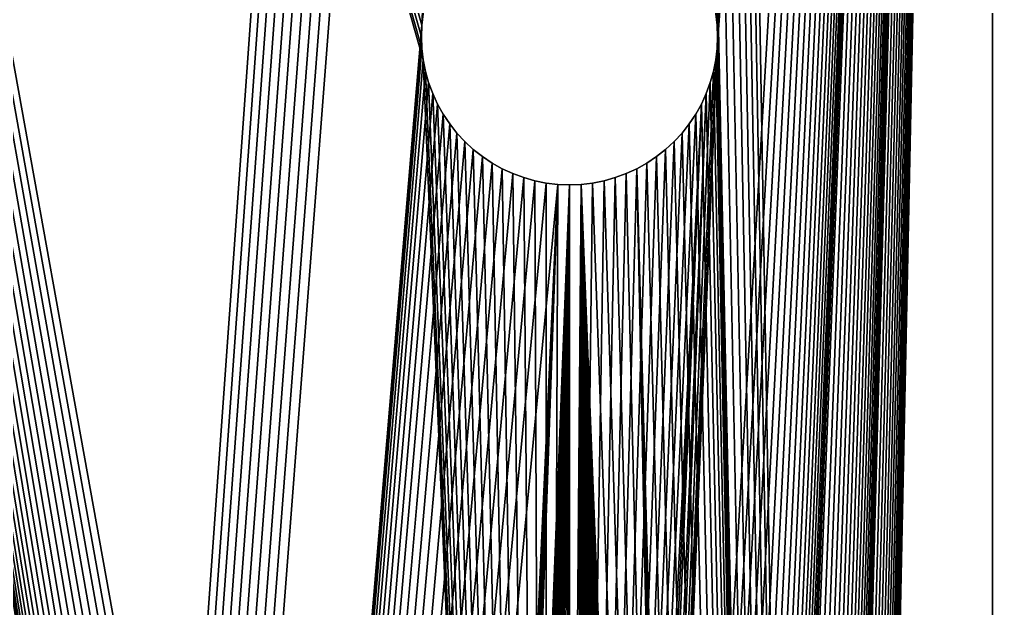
# Model space of a CAD drawing. Extents: x -23465 to -21665, y -4615 to -4167.
# Drawn here: x -23441.95 to -23418.95, y -4293.9 to -4279.97 of the extents above; entities that cross this region are included whole.
import ezdxf

# ---------------------------------------------------------------- set-up
doc = ezdxf.new("R2010")
doc.units = 0
doc.header["$MEASUREMENT"] = 0
doc.layers.get('0').update_dxf_attribs({"linetype": 'CONTINUOUS'})
doc.layers.add('ARCHITEKTURA_OBECN_', color=7, linetype='CONTINUOUS')

# ---------------------------------------------------------------- blocks, each defined once
blk = doc.blocks.new('*X14')
at = {"layer": 'ARCHITEKTURA_OBECN_', "color": 0, "linetype": 'Continuous'}
mesh = blk.add_polyface(dxfattribs=at)
corners = [(-23425.719, -4207.72, -210.484), (-23425.834, -4207.97, -210.484), (-23418.953, -4593.381, -210.484), (-23425.968, -4208.209, -210.484), (-23426.121, -4208.438, -210.484), (-23426.291, -4208.654, -210.484), (-23426.478, -4208.856, -210.484), (-23426.68, -4209.042, -210.484), (-23426.895, -4209.212, -210.484), (-23425.453, -4280.381, -210.484), (-23425.464, -4280.655, -210.484), (-23425.496, -4280.928, -210.484), (-23425.549, -4281.198, -210.484), (-23425.624, -4281.462, -210.484), (-23425.719, -4281.72, -210.484), (-23425.464, -4354.106, -210.484), (-23425.453, -4354.381, -210.484), (-23427.364, -4283.499, -210.484), (-23425.968, -4426.552, -210.484), (-23428.136, -4357.784, -210.484), (-23428.405, -4357.838, -210.484), (-23428.678, -4357.87, -210.484), (-23428.953, -4357.881, -210.484), (-23426.121, -4426.323, -210.484), (-23429.227, -4357.87, -210.484), (-23426.291, -4426.108, -210.484), (-23428.953, -4424.881, -210.484), (-23429.5, -4357.838, -210.484), (-23432.442, -4354.106, -210.484), (-23432.41, -4353.833, -210.484), (-23429.227, -4283.87, -210.484), (-23432.442, -4280.655, -210.484), (-23432.453, -4280.381, -210.484), (-23458.953, -4595.381, -210.484), (-23432.442, -4280.106, -210.484), (-23429.227, -4209.87, -210.484), (-23429.5, -4209.838, -210.484), (-23429.77, -4209.784, -210.484), (-23430.034, -4209.709, -210.484), (-23430.292, -4209.614, -210.484), (-23430.542, -4209.499, -210.484), (-23430.781, -4209.365, -210.484), (-23431.01, -4209.212, -210.484), (-23431.226, -4209.042, -210.484), (-23431.428, -4208.856, -210.484), (-23458.953, -4187.381, -210.484)]
mesh.append_faces([[corners[k] for k in face] for face in [(2, 8, 9), (34, 35, 33)]], dxfattribs={"vtx0": -1, "vtx1": -1, "vtx2": -1, "color": 0})
mesh.append_faces([[corners[k] for k in face] for face in [(2, 11, 12), (18, 19, 20), (26, 24, 27), (44, 45, 33)]], dxfattribs={"vtx0": -1, "vtx2": -1, "color": 0})
mesh.append_faces([[corners[k] for k in face] for face in [(0, 1, 2), (1, 3, 2), (3, 4, 2), (4, 5, 2), (5, 6, 2), (6, 7, 2), (7, 8, 2), (9, 10, 2), (10, 11, 2), (12, 13, 2), (13, 14, 2), (15, 16, 17), (20, 21, 18), (21, 22, 23), (22, 24, 25), (28, 29, 30), (31, 32, 33), (32, 34, 33), (35, 36, 33), (36, 37, 33), (37, 38, 33), (38, 39, 33), (39, 40, 33), (40, 41, 33), (41, 42, 33), (42, 43, 33), (43, 44, 33)]], dxfattribs={"vtx1": -1, "vtx2": -1, "color": 0})
mesh = blk.add_polyface(dxfattribs=at)
corners = [(-23428.678, -4498.892, -216.484), (-23426.121, -4430.438, -216.484), (-23425.968, -4430.209, -216.484), (-23425.834, -4429.97, -216.484), (-23427.364, -4499.262, -216.484), (-23425.719, -4429.72, -216.484), (-23425.624, -4429.462, -216.484), (-23425.549, -4429.198, -216.484), (-23425.496, -4428.928, -216.484), (-23425.464, -4428.655, -216.484), (-23425.453, -4428.381, -216.484), (-23428.953, -4498.881, -216.484), (-23431.614, -4430.654, -216.484), (-23431.428, -4430.856, -216.484), (-23431.226, -4431.042, -216.484), (-23431.01, -4431.212, -216.484), (-23430.781, -4431.365, -216.484), (-23427.124, -4431.365, -216.484), (-23426.895, -4431.212, -216.484), (-23426.68, -4431.042, -216.484), (-23426.478, -4430.856, -216.484), (-23426.291, -4430.654, -216.484), (-23425.968, -4356.209, -216.484), (-23428.136, -4424.977, -216.484), (-23428.405, -4424.924, -216.484), (-23428.678, -4424.892, -216.484), (-23428.953, -4424.881, -216.484), (-23426.68, -4357.042, -216.484), (-23429.227, -4424.892, -216.484), (-23426.895, -4357.212, -216.484), (-23428.953, -4357.881, -216.484), (-23429.5, -4424.924, -216.484), (-23432.442, -4428.655, -216.484), (-23432.41, -4428.928, -216.484), (-23429.227, -4498.892, -216.484), (-23432.356, -4429.198, -216.484), (-23432.281, -4429.462, -216.484), (-23432.186, -4429.72, -216.484), (-23432.071, -4429.97, -216.484), (-23431.937, -4430.209, -216.484), (-23431.784, -4430.438, -216.484), (-23432.41, -4501.833, -216.484), (-23458.953, -4595.381, -216.484), (-23458.953, -4187.381, -216.484), (-23418.953, -4189.381, -216.484), (-23418.953, -4593.381, -216.484), (-23425.464, -4502.106, -216.484), (-23425.496, -4501.833, -216.484)]
mesh.append_faces([[corners[k] for k in face] for face in [(0, 1, 2), (11, 12, 13), (22, 23, 24), (30, 28, 31), (41, 42, 43)]], dxfattribs={"vtx0": -1, "vtx2": -1, "color": 0})
mesh.append_faces([[corners[k] for k in face] for face in [(2, 3, 4), (3, 5, 4), (5, 6, 4), (6, 7, 4), (7, 8, 4), (8, 9, 4), (9, 10, 4), (13, 14, 11), (14, 15, 11), (15, 16, 11), (17, 18, 0), (18, 19, 0), (19, 20, 0), (20, 21, 0), (21, 1, 0), (24, 25, 22), (25, 26, 27), (26, 28, 29), (32, 33, 34), (33, 35, 34), (35, 36, 34), (36, 37, 34), (37, 38, 34), (38, 39, 34), (39, 40, 34), (40, 12, 34), (44, 45, 46), (46, 47, 44)]], dxfattribs={"vtx1": -1, "vtx2": -1, "color": 0})
mesh = blk.add_polyface(dxfattribs=at)
corners = [(-23418.953, -4189.381, -216.484), (-23425.496, -4501.833, -216.484), (-23425.549, -4501.564, -216.484), (-23425.624, -4501.299, -216.484), (-23425.719, -4501.041, -216.484), (-23425.834, -4500.792, -216.484), (-23425.968, -4500.552, -216.484), (-23426.121, -4500.323, -216.484), (-23426.291, -4500.108, -216.484), (-23426.478, -4499.906, -216.484), (-23426.68, -4499.719, -216.484), (-23426.895, -4499.549, -216.484), (-23427.124, -4499.396, -216.484), (-23427.364, -4499.262, -216.484), (-23429.5, -4357.838, -216.484), (-23429.227, -4357.87, -216.484), (-23429.5, -4424.924, -216.484), (-23428.953, -4357.881, -216.484), (-23428.678, -4357.87, -216.484), (-23429.227, -4424.892, -216.484), (-23428.405, -4357.838, -216.484), (-23429.227, -4498.892, -216.484), (-23429.5, -4498.924, -216.484), (-23458.953, -4187.381, -216.484), (-23429.77, -4498.977, -216.484), (-23430.034, -4499.052, -216.484), (-23430.292, -4499.147, -216.484), (-23430.542, -4499.262, -216.484), (-23430.781, -4499.396, -216.484), (-23431.01, -4499.549, -216.484), (-23431.226, -4499.719, -216.484), (-23431.428, -4499.906, -216.484), (-23431.614, -4500.108, -216.484), (-23431.784, -4500.323, -216.484), (-23431.937, -4500.552, -216.484), (-23432.071, -4500.792, -216.484), (-23432.186, -4501.041, -216.484), (-23432.281, -4501.299, -216.484), (-23432.356, -4501.564, -216.484), (-23432.41, -4501.833, -216.484)]
mesh.append_faces([[corners[k] for k in face] for face in [(0, 1, 2)]], dxfattribs={"vtx0": -1, "vtx2": -1, "color": 0})
mesh.append_faces([[corners[k] for k in face] for face in [(2, 3, 0), (3, 4, 0), (4, 5, 0), (5, 6, 0), (6, 7, 0), (7, 8, 0), (8, 9, 0), (9, 10, 0), (10, 11, 0), (11, 12, 0), (12, 13, 0), (14, 15, 16), (15, 17, 16), (17, 18, 19), (18, 20, 19), (21, 22, 23), (22, 24, 23), (24, 25, 23), (25, 26, 23), (26, 27, 23), (27, 28, 23), (28, 29, 23), (29, 30, 23), (30, 31, 23), (31, 32, 23), (32, 33, 23), (33, 34, 23), (34, 35, 23), (35, 36, 23), (36, 37, 23), (37, 38, 23), (38, 39, 23)]], dxfattribs={"vtx1": -1, "vtx2": -1, "color": 0})
mesh = blk.add_polyface(dxfattribs=at)
corners = [(-23418.953, -4189.381, -216.484), (-23427.364, -4499.262, -216.484), (-23425.453, -4428.381, -216.484), (-23425.464, -4428.106, -216.484), (-23425.496, -4427.833, -216.484), (-23425.549, -4427.564, -216.484), (-23425.624, -4427.299, -216.484), (-23425.719, -4427.041, -216.484), (-23425.834, -4426.792, -216.484), (-23425.968, -4426.552, -216.484), (-23426.121, -4426.323, -216.484), (-23426.291, -4426.108, -216.484), (-23426.478, -4425.906, -216.484), (-23426.68, -4425.719, -216.484), (-23426.895, -4425.549, -216.484), (-23427.124, -4425.396, -216.484), (-23427.364, -4425.262, -216.484), (-23427.613, -4425.147, -216.484), (-23427.871, -4425.052, -216.484), (-23428.136, -4424.977, -216.484), (-23430.781, -4425.396, -216.484), (-23431.01, -4425.549, -216.484), (-23458.953, -4187.381, -216.484), (-23431.226, -4425.719, -216.484), (-23431.428, -4425.906, -216.484), (-23431.614, -4426.108, -216.484), (-23431.784, -4426.323, -216.484), (-23431.937, -4426.552, -216.484), (-23432.071, -4426.792, -216.484), (-23432.186, -4427.041, -216.484), (-23432.281, -4427.299, -216.484), (-23432.356, -4427.564, -216.484), (-23432.41, -4427.833, -216.484), (-23432.442, -4428.106, -216.484), (-23432.453, -4428.381, -216.484), (-23432.442, -4428.655, -216.484), (-23429.227, -4498.892, -216.484)]
mesh.append_faces([[corners[k] for k in face] for face in [(0, 1, 2), (35, 36, 22)]], dxfattribs={"vtx0": -1, "vtx1": -1, "vtx2": -1, "color": 0})
mesh.append_faces([[corners[k] for k in face] for face in [(0, 4, 5)]], dxfattribs={"vtx0": -1, "vtx2": -1, "color": 0})
mesh.append_faces([[corners[k] for k in face] for face in [(2, 3, 0), (3, 4, 0), (5, 6, 0), (6, 7, 0), (7, 8, 0), (8, 9, 0), (9, 10, 0), (10, 11, 0), (11, 12, 0), (12, 13, 0), (13, 14, 0), (14, 15, 0), (15, 16, 0), (16, 17, 0), (17, 18, 0), (18, 19, 0), (20, 21, 22), (21, 23, 22), (23, 24, 22), (24, 25, 22), (25, 26, 22), (26, 27, 22), (27, 28, 22), (28, 29, 22), (29, 30, 22), (30, 31, 22), (31, 32, 22), (32, 33, 22), (33, 34, 22), (34, 35, 22)]], dxfattribs={"vtx1": -1, "vtx2": -1, "color": 0})
mesh = blk.add_polyface(dxfattribs=at)
corners = [(-23418.953, -4189.381, -216.484), (-23428.136, -4424.977, -216.484), (-23425.453, -4354.381, -216.484), (-23428.405, -4350.924, -216.484), (-23428.678, -4350.892, -216.484), (-23425.719, -4281.72, -216.484), (-23428.953, -4350.881, -216.484), (-23425.834, -4281.97, -216.484), (-23429.227, -4350.892, -216.484), (-23431.614, -4282.654, -216.484), (-23431.428, -4282.856, -216.484), (-23429.5, -4350.924, -216.484), (-23431.226, -4283.042, -216.484), (-23431.01, -4283.212, -216.484), (-23430.781, -4283.365, -216.484), (-23430.542, -4283.499, -216.484), (-23430.292, -4283.614, -216.484), (-23430.034, -4283.709, -216.484), (-23429.77, -4283.784, -216.484), (-23429.5, -4283.838, -216.484), (-23429.227, -4283.87, -216.484), (-23428.953, -4283.881, -216.484), (-23428.678, -4283.87, -216.484), (-23428.405, -4283.838, -216.484), (-23428.136, -4283.784, -216.484), (-23427.871, -4283.709, -216.484), (-23427.613, -4283.614, -216.484), (-23427.364, -4283.499, -216.484), (-23427.124, -4283.365, -216.484), (-23426.895, -4283.212, -216.484), (-23426.68, -4283.042, -216.484), (-23426.478, -4282.856, -216.484), (-23426.291, -4282.654, -216.484), (-23432.41, -4354.928, -216.484), (-23429.5, -4424.924, -216.484), (-23458.953, -4187.381, -216.484), (-23429.77, -4424.977, -216.484), (-23430.034, -4425.052, -216.484), (-23430.292, -4425.147, -216.484), (-23430.542, -4425.262, -216.484), (-23430.781, -4425.396, -216.484)]
mesh.append_faces([[corners[k] for k in face] for face in [(0, 1, 2), (33, 34, 35)]], dxfattribs={"vtx0": -1, "vtx1": -1, "vtx2": -1, "color": 0})
mesh.append_faces([[corners[k] for k in face] for face in [(21, 8, 11)]], dxfattribs={"vtx0": -1, "vtx2": -1, "color": 0})
mesh.append_faces([[corners[k] for k in face] for face in [(3, 4, 5), (4, 6, 7), (6, 8, 7), (9, 10, 11), (10, 12, 11), (12, 13, 11), (13, 14, 11), (14, 15, 11), (15, 16, 11), (16, 17, 11), (17, 18, 11), (18, 19, 11), (19, 20, 11), (20, 21, 11), (21, 22, 8), (22, 23, 8), (23, 24, 8), (24, 25, 8), (25, 26, 8), (26, 27, 8), (27, 28, 8), (28, 29, 8), (29, 30, 8), (30, 31, 8), (31, 32, 8), (34, 36, 35), (36, 37, 35), (37, 38, 35), (38, 39, 35), (39, 40, 35)]], dxfattribs={"vtx1": -1, "vtx2": -1, "color": 0})
mesh = blk.add_polyface(dxfattribs=at)
corners = [(-23425.453, -4354.381, -216.484), (-23425.464, -4354.106, -216.484), (-23418.953, -4189.381, -216.484), (-23425.496, -4353.833, -216.484), (-23425.549, -4353.564, -216.484), (-23425.624, -4353.299, -216.484), (-23425.719, -4353.041, -216.484), (-23425.834, -4352.792, -216.484), (-23425.968, -4352.552, -216.484), (-23426.121, -4352.323, -216.484), (-23426.291, -4352.108, -216.484), (-23426.478, -4351.906, -216.484), (-23428.678, -4350.892, -216.484), (-23425.834, -4281.97, -216.484), (-23425.719, -4281.72, -216.484), (-23425.624, -4281.462, -216.484), (-23428.405, -4350.924, -216.484), (-23425.549, -4281.198, -216.484), (-23425.496, -4280.928, -216.484), (-23425.464, -4280.655, -216.484), (-23432.41, -4280.928, -216.484), (-23432.356, -4281.198, -216.484), (-23429.5, -4350.924, -216.484), (-23432.281, -4281.462, -216.484), (-23432.186, -4281.72, -216.484), (-23432.071, -4281.97, -216.484), (-23431.937, -4282.209, -216.484), (-23431.784, -4282.438, -216.484), (-23431.614, -4282.654, -216.484), (-23426.291, -4282.654, -216.484), (-23426.121, -4282.438, -216.484), (-23429.227, -4350.892, -216.484), (-23425.968, -4282.209, -216.484), (-23432.071, -4352.792, -216.484), (-23432.186, -4353.041, -216.484), (-23458.953, -4187.381, -216.484), (-23432.281, -4353.299, -216.484), (-23432.356, -4353.564, -216.484), (-23432.41, -4353.833, -216.484), (-23432.442, -4354.106, -216.484), (-23432.453, -4354.381, -216.484), (-23432.442, -4354.655, -216.484), (-23432.41, -4354.928, -216.484)]
mesh.append_faces([[corners[k] for k in face] for face in [(2, 3, 4), (12, 13, 14)]], dxfattribs={"vtx0": -1, "vtx2": -1, "color": 0})
mesh.append_faces([[corners[k] for k in face] for face in [(0, 1, 2), (1, 3, 2), (4, 5, 2), (5, 6, 2), (6, 7, 2), (7, 8, 2), (8, 9, 2), (9, 10, 2), (10, 11, 2), (14, 15, 16), (15, 17, 16), (17, 18, 16), (18, 19, 16), (20, 21, 22), (21, 23, 22), (23, 24, 22), (24, 25, 22), (25, 26, 22), (26, 27, 22), (27, 28, 22), (29, 30, 31), (30, 32, 31), (32, 13, 31), (33, 34, 35), (34, 36, 35), (36, 37, 35), (37, 38, 35), (38, 39, 35), (39, 40, 35), (40, 41, 35), (41, 42, 35)]], dxfattribs={"vtx1": -1, "vtx2": -1, "color": 0})
mesh = blk.add_polyface(dxfattribs=at)
corners = [(-23426.478, -4351.906, -216.484), (-23426.68, -4351.719, -216.484), (-23418.953, -4189.381, -216.484), (-23426.895, -4351.549, -216.484), (-23427.124, -4351.396, -216.484), (-23427.364, -4351.262, -216.484), (-23427.613, -4351.147, -216.484), (-23427.871, -4351.052, -216.484), (-23428.136, -4350.977, -216.484), (-23428.405, -4350.924, -216.484), (-23425.464, -4280.655, -216.484), (-23425.453, -4280.381, -216.484), (-23425.464, -4280.106, -216.484), (-23425.496, -4279.833, -216.484), (-23425.549, -4279.564, -216.484), (-23425.624, -4279.299, -216.484), (-23425.719, -4279.041, -216.484), (-23428.953, -4209.881, -216.484), (-23429.77, -4276.977, -216.484), (-23430.034, -4277.052, -216.484), (-23432.41, -4279.833, -216.484), (-23432.442, -4280.106, -216.484), (-23458.953, -4187.381, -216.484), (-23432.453, -4280.381, -216.484), (-23432.442, -4280.655, -216.484), (-23432.41, -4280.928, -216.484), (-23429.5, -4350.924, -216.484), (-23429.77, -4350.977, -216.484), (-23430.034, -4351.052, -216.484), (-23430.292, -4351.147, -216.484), (-23430.542, -4351.262, -216.484), (-23430.781, -4351.396, -216.484), (-23431.01, -4351.549, -216.484), (-23431.226, -4351.719, -216.484), (-23431.428, -4351.906, -216.484), (-23431.614, -4352.108, -216.484), (-23431.784, -4352.323, -216.484), (-23431.937, -4352.552, -216.484), (-23432.071, -4352.792, -216.484)]
mesh.append_faces([[corners[k] for k in face] for face in [(2, 9, 10), (25, 26, 22)]], dxfattribs={"vtx0": -1, "vtx1": -1, "vtx2": -1, "color": 0})
mesh.append_faces([[corners[k] for k in face] for face in [(2, 13, 14), (17, 18, 19)]], dxfattribs={"vtx0": -1, "vtx2": -1, "color": 0})
mesh.append_faces([[corners[k] for k in face] for face in [(0, 1, 2), (1, 3, 2), (3, 4, 2), (4, 5, 2), (5, 6, 2), (6, 7, 2), (7, 8, 2), (8, 9, 2), (10, 11, 2), (11, 12, 2), (12, 13, 2), (14, 15, 2), (15, 16, 2), (20, 21, 22), (21, 23, 22), (23, 24, 22), (24, 25, 22), (26, 27, 22), (27, 28, 22), (28, 29, 22), (29, 30, 22), (30, 31, 22), (31, 32, 22), (32, 33, 22), (33, 34, 22), (34, 35, 22), (35, 36, 22), (36, 37, 22), (37, 38, 22)]], dxfattribs={"vtx1": -1, "vtx2": -1, "color": 0})
mesh = blk.add_polyface(dxfattribs=at)
corners = [(-23418.953, -4593.381, -210.484), (-23418.953, -4189.381, -210.484), (-23425.719, -4207.72, -210.484), (-23428.678, -4283.87, -210.484), (-23426.121, -4352.323, -210.484), (-23425.968, -4352.552, -210.484), (-23425.834, -4352.792, -210.484), (-23427.364, -4283.499, -210.484), (-23425.719, -4353.041, -210.484), (-23425.624, -4353.299, -210.484), (-23425.549, -4353.564, -210.484), (-23425.496, -4353.833, -210.484), (-23425.464, -4354.106, -210.484), (-23428.953, -4283.881, -210.484), (-23431.614, -4352.108, -210.484), (-23431.428, -4351.906, -210.484), (-23431.226, -4351.719, -210.484), (-23431.01, -4351.549, -210.484), (-23430.781, -4351.396, -210.484), (-23430.542, -4351.262, -210.484), (-23430.292, -4351.147, -210.484), (-23430.034, -4351.052, -210.484), (-23429.77, -4350.977, -210.484), (-23429.5, -4350.924, -210.484), (-23428.405, -4350.924, -210.484), (-23428.136, -4350.977, -210.484), (-23427.871, -4351.052, -210.484), (-23427.613, -4351.147, -210.484), (-23427.364, -4351.262, -210.484), (-23427.124, -4351.396, -210.484), (-23426.895, -4351.549, -210.484), (-23426.68, -4351.719, -210.484), (-23426.478, -4351.906, -210.484), (-23426.291, -4352.108, -210.484), (-23432.41, -4353.833, -210.484), (-23432.356, -4353.564, -210.484), (-23429.227, -4283.87, -210.484), (-23432.281, -4353.299, -210.484), (-23432.186, -4353.041, -210.484), (-23432.071, -4352.792, -210.484), (-23431.937, -4352.552, -210.484), (-23431.784, -4352.323, -210.484)]
mesh.append_faces([[corners[k] for k in face] for face in [(3, 4, 5), (13, 14, 15)]], dxfattribs={"vtx0": -1, "vtx2": -1, "color": 0})
mesh.append_faces([[corners[k] for k in face] for face in [(0, 1, 2), (5, 6, 7), (6, 8, 7), (8, 9, 7), (9, 10, 7), (10, 11, 7), (11, 12, 7), (15, 16, 13), (16, 17, 13), (17, 18, 13), (18, 19, 13), (19, 20, 13), (20, 21, 13), (21, 22, 13), (22, 23, 13), (24, 25, 3), (25, 26, 3), (26, 27, 3), (27, 28, 3), (28, 29, 3), (29, 30, 3), (30, 31, 3), (31, 32, 3), (32, 33, 3), (33, 4, 3), (34, 35, 36), (35, 37, 36), (37, 38, 36), (38, 39, 36), (39, 40, 36), (40, 41, 36), (41, 14, 36)]], dxfattribs={"vtx1": -1, "vtx2": -1, "color": 0})
mesh = blk.add_polyface(dxfattribs=at)
corners = [(-23418.953, -4593.381, -210.484), (-23418.953, -4593.381, -216.484), (-23418.953, -4189.381, -216.484), (-23418.953, -4189.381, -210.484)]
mesh.append_faces([[corners[k] for k in face] for face in [(3, 0, 2)]], dxfattribs={"vtx1": -1, "color": 0})
mesh.append_faces([[corners[k] for k in face] for face in [(0, 1, 2)]], dxfattribs={"vtx2": -1, "color": 0})
mesh = blk.add_polyface(dxfattribs=at)
corners = [(-23428.678, -4209.87, -210.484), (-23426.121, -4278.323, -210.484), (-23425.968, -4278.552, -210.484), (-23425.834, -4278.792, -210.484), (-23426.895, -4209.212, -210.484), (-23425.719, -4279.041, -210.484), (-23425.624, -4279.299, -210.484), (-23425.549, -4279.564, -210.484), (-23425.496, -4279.833, -210.484), (-23425.464, -4280.106, -210.484), (-23425.453, -4280.381, -210.484), (-23428.953, -4209.881, -210.484), (-23431.614, -4278.108, -210.484), (-23431.428, -4277.906, -210.484), (-23431.226, -4277.719, -210.484), (-23431.01, -4277.549, -210.484), (-23426.68, -4277.719, -210.484), (-23426.478, -4277.906, -210.484), (-23426.291, -4278.108, -210.484), (-23425.968, -4352.552, -210.484), (-23427.364, -4283.499, -210.484), (-23427.613, -4283.614, -210.484), (-23427.871, -4283.709, -210.484), (-23428.136, -4283.784, -210.484), (-23428.405, -4283.838, -210.484), (-23428.678, -4283.87, -210.484), (-23429.5, -4350.924, -210.484), (-23429.227, -4350.892, -210.484), (-23428.953, -4283.881, -210.484), (-23428.953, -4350.881, -210.484), (-23428.678, -4350.892, -210.484), (-23428.405, -4350.924, -210.484), (-23431.614, -4352.108, -210.484), (-23429.227, -4283.87, -210.484), (-23432.442, -4280.106, -210.484), (-23432.41, -4279.833, -210.484), (-23429.227, -4209.87, -210.484), (-23432.356, -4279.564, -210.484), (-23432.281, -4279.299, -210.484), (-23432.186, -4279.041, -210.484), (-23432.071, -4278.792, -210.484), (-23431.937, -4278.552, -210.484), (-23431.784, -4278.323, -210.484)]
mesh.append_faces([[corners[k] for k in face] for face in [(0, 1, 2), (11, 12, 13), (19, 20, 21), (29, 25, 28), (32, 28, 33)]], dxfattribs={"vtx0": -1, "vtx2": -1, "color": 0})
mesh.append_faces([[corners[k] for k in face] for face in [(2, 3, 4), (3, 5, 4), (5, 6, 4), (6, 7, 4), (7, 8, 4), (8, 9, 4), (9, 10, 4), (13, 14, 11), (14, 15, 11), (16, 17, 0), (17, 18, 0), (18, 1, 0), (21, 22, 19), (22, 23, 19), (23, 24, 19), (24, 25, 19), (26, 27, 28), (27, 29, 28), (29, 30, 25), (30, 31, 25), (34, 35, 36), (35, 37, 36), (37, 38, 36), (38, 39, 36), (39, 40, 36), (40, 41, 36), (41, 42, 36), (42, 12, 36)]], dxfattribs={"vtx1": -1, "vtx2": -1, "color": 0})
mesh = blk.add_polyface(dxfattribs=at)
corners = [(-23432.442, -4280.106, -216.484), (-23432.41, -4279.833, -216.484), (-23432.41, -4279.833, -210.484), (-23432.442, -4280.106, -210.484)]
mesh.append_faces([[corners[k] for k in face] for face in [(3, 0, 2)]], dxfattribs={"vtx1": -1, "color": 0})
mesh.append_faces([[corners[k] for k in face] for face in [(0, 1, 2)]], dxfattribs={"vtx2": -1, "color": 0})
mesh = blk.add_polyface(dxfattribs=at)
corners = [(-23425.496, -4279.833, -216.484), (-23425.464, -4280.106, -216.484), (-23425.464, -4280.106, -210.484), (-23425.496, -4279.833, -210.484)]
mesh.append_faces([[corners[k] for k in face] for face in [(3, 0, 2)]], dxfattribs={"vtx1": -1, "color": 0})
mesh.append_faces([[corners[k] for k in face] for face in [(0, 1, 2)]], dxfattribs={"vtx2": -1, "color": 0})
mesh = blk.add_polyface(dxfattribs=at)
corners = [(-23432.453, -4280.381, -216.484), (-23432.442, -4280.106, -216.484), (-23432.442, -4280.106, -210.484), (-23432.453, -4280.381, -210.484)]
mesh.append_faces([[corners[k] for k in face] for face in [(3, 0, 2)]], dxfattribs={"vtx1": -1, "color": 0})
mesh.append_faces([[corners[k] for k in face] for face in [(0, 1, 2)]], dxfattribs={"vtx2": -1, "color": 0})
mesh = blk.add_polyface(dxfattribs=at)
corners = [(-23425.464, -4280.106, -216.484), (-23425.453, -4280.381, -216.484), (-23425.453, -4280.381, -210.484), (-23425.464, -4280.106, -210.484)]
mesh.append_faces([[corners[k] for k in face] for face in [(3, 0, 2)]], dxfattribs={"vtx1": -1, "color": 0})
mesh.append_faces([[corners[k] for k in face] for face in [(0, 1, 2)]], dxfattribs={"vtx2": -1, "color": 0})
mesh = blk.add_polyface(dxfattribs=at)
corners = [(-23432.442, -4280.655, -216.484), (-23432.453, -4280.381, -216.484), (-23432.453, -4280.381, -210.484), (-23432.442, -4280.655, -210.484)]
mesh.append_faces([[corners[k] for k in face] for face in [(3, 0, 2)]], dxfattribs={"vtx1": -1, "color": 0})
mesh.append_faces([[corners[k] for k in face] for face in [(0, 1, 2)]], dxfattribs={"vtx2": -1, "color": 0})
mesh = blk.add_polyface(dxfattribs=at)
corners = [(-23425.453, -4280.381, -216.484), (-23425.464, -4280.655, -216.484), (-23425.464, -4280.655, -210.484), (-23425.453, -4280.381, -210.484)]
mesh.append_faces([[corners[k] for k in face] for face in [(3, 0, 2)]], dxfattribs={"vtx1": -1, "color": 0})
mesh.append_faces([[corners[k] for k in face] for face in [(0, 1, 2)]], dxfattribs={"vtx2": -1, "color": 0})
mesh = blk.add_polyface(dxfattribs=at)
corners = [(-23425.719, -4281.72, -210.484), (-23425.834, -4281.97, -210.484), (-23418.953, -4593.381, -210.484), (-23425.968, -4282.209, -210.484), (-23426.121, -4282.438, -210.484), (-23426.291, -4282.654, -210.484), (-23426.478, -4282.856, -210.484), (-23426.68, -4283.042, -210.484), (-23426.895, -4283.212, -210.484), (-23427.124, -4283.365, -210.484), (-23427.364, -4283.499, -210.484), (-23429.77, -4424.977, -210.484), (-23429.5, -4424.924, -210.484), (-23429.5, -4357.838, -210.484), (-23429.227, -4424.892, -210.484), (-23428.953, -4424.881, -210.484), (-23428.678, -4424.892, -210.484), (-23429.227, -4357.87, -210.484), (-23428.405, -4424.924, -210.484), (-23428.136, -4424.977, -210.484), (-23429.227, -4283.87, -210.484), (-23429.5, -4283.838, -210.484), (-23458.953, -4595.381, -210.484), (-23429.77, -4283.784, -210.484), (-23430.034, -4283.709, -210.484), (-23430.292, -4283.614, -210.484), (-23430.542, -4283.499, -210.484), (-23430.781, -4283.365, -210.484), (-23431.01, -4283.212, -210.484), (-23431.226, -4283.042, -210.484), (-23431.428, -4282.856, -210.484), (-23431.614, -4282.654, -210.484), (-23431.784, -4282.438, -210.484), (-23431.937, -4282.209, -210.484), (-23432.071, -4281.97, -210.484), (-23432.186, -4281.72, -210.484), (-23432.281, -4281.462, -210.484), (-23432.356, -4281.198, -210.484), (-23432.41, -4280.928, -210.484), (-23432.442, -4280.655, -210.484)]
mesh.append_faces([[corners[k] for k in face] for face in [(0, 1, 2), (1, 3, 2), (3, 4, 2), (4, 5, 2), (5, 6, 2), (6, 7, 2), (7, 8, 2), (8, 9, 2), (9, 10, 2), (11, 12, 13), (12, 14, 13), (14, 15, 13), (15, 16, 17), (16, 18, 17), (18, 19, 17), (20, 21, 22), (21, 23, 22), (23, 24, 22), (24, 25, 22), (25, 26, 22), (26, 27, 22), (27, 28, 22), (28, 29, 22), (29, 30, 22), (30, 31, 22), (31, 32, 22), (32, 33, 22), (33, 34, 22), (34, 35, 22), (35, 36, 22), (36, 37, 22), (37, 38, 22), (38, 39, 22)]], dxfattribs={"vtx1": -1, "vtx2": -1, "color": 0})
mesh = blk.add_polyface(dxfattribs=at)
corners = [(-23432.41, -4280.928, -216.484), (-23432.442, -4280.655, -216.484), (-23432.442, -4280.655, -210.484), (-23432.41, -4280.928, -210.484)]
mesh.append_faces([[corners[k] for k in face] for face in [(3, 0, 2)]], dxfattribs={"vtx1": -1, "color": 0})
mesh.append_faces([[corners[k] for k in face] for face in [(0, 1, 2)]], dxfattribs={"vtx2": -1, "color": 0})
mesh = blk.add_polyface(dxfattribs=at)
corners = [(-23425.464, -4280.655, -216.484), (-23425.496, -4280.928, -216.484), (-23425.496, -4280.928, -210.484), (-23425.464, -4280.655, -210.484)]
mesh.append_faces([[corners[k] for k in face] for face in [(3, 0, 2)]], dxfattribs={"vtx1": -1, "color": 0})
mesh.append_faces([[corners[k] for k in face] for face in [(0, 1, 2)]], dxfattribs={"vtx2": -1, "color": 0})
mesh = blk.add_polyface(dxfattribs=at)
corners = [(-23432.356, -4281.198, -216.484), (-23432.41, -4280.928, -216.484), (-23432.41, -4280.928, -210.484), (-23432.356, -4281.198, -210.484)]
mesh.append_faces([[corners[k] for k in face] for face in [(3, 0, 2)]], dxfattribs={"vtx1": -1, "color": 0})
mesh.append_faces([[corners[k] for k in face] for face in [(0, 1, 2)]], dxfattribs={"vtx2": -1, "color": 0})
mesh = blk.add_polyface(dxfattribs=at)
corners = [(-23425.496, -4280.928, -216.484), (-23425.549, -4281.198, -216.484), (-23425.549, -4281.198, -210.484), (-23425.496, -4280.928, -210.484)]
mesh.append_faces([[corners[k] for k in face] for face in [(3, 0, 2)]], dxfattribs={"vtx1": -1, "color": 0})
mesh.append_faces([[corners[k] for k in face] for face in [(0, 1, 2)]], dxfattribs={"vtx2": -1, "color": 0})
mesh = blk.add_polyface(dxfattribs=at)
corners = [(-23432.281, -4281.462, -216.484), (-23432.356, -4281.198, -216.484), (-23432.356, -4281.198, -210.484), (-23432.281, -4281.462, -210.484)]
mesh.append_faces([[corners[k] for k in face] for face in [(3, 0, 2)]], dxfattribs={"vtx1": -1, "color": 0})
mesh.append_faces([[corners[k] for k in face] for face in [(0, 1, 2)]], dxfattribs={"vtx2": -1, "color": 0})
mesh = blk.add_polyface(dxfattribs=at)
corners = [(-23425.549, -4281.198, -216.484), (-23425.624, -4281.462, -216.484), (-23425.624, -4281.462, -210.484), (-23425.549, -4281.198, -210.484)]
mesh.append_faces([[corners[k] for k in face] for face in [(3, 0, 2)]], dxfattribs={"vtx1": -1, "color": 0})
mesh.append_faces([[corners[k] for k in face] for face in [(0, 1, 2)]], dxfattribs={"vtx2": -1, "color": 0})
mesh = blk.add_polyface(dxfattribs=at)
corners = [(-23432.186, -4281.72, -216.484), (-23432.281, -4281.462, -216.484), (-23432.281, -4281.462, -210.484), (-23432.186, -4281.72, -210.484)]
mesh.append_faces([[corners[k] for k in face] for face in [(3, 0, 2)]], dxfattribs={"vtx1": -1, "color": 0})
mesh.append_faces([[corners[k] for k in face] for face in [(0, 1, 2)]], dxfattribs={"vtx2": -1, "color": 0})
mesh = blk.add_polyface(dxfattribs=at)
corners = [(-23425.624, -4281.462, -216.484), (-23425.719, -4281.72, -216.484), (-23425.719, -4281.72, -210.484), (-23425.624, -4281.462, -210.484)]
mesh.append_faces([[corners[k] for k in face] for face in [(3, 0, 2)]], dxfattribs={"vtx1": -1, "color": 0})
mesh.append_faces([[corners[k] for k in face] for face in [(0, 1, 2)]], dxfattribs={"vtx2": -1, "color": 0})
mesh = blk.add_polyface(dxfattribs=at)
corners = [(-23432.071, -4281.97, -216.484), (-23432.186, -4281.72, -216.484), (-23432.186, -4281.72, -210.484), (-23432.071, -4281.97, -210.484)]
mesh.append_faces([[corners[k] for k in face] for face in [(3, 0, 2)]], dxfattribs={"vtx1": -1, "color": 0})
mesh.append_faces([[corners[k] for k in face] for face in [(0, 1, 2)]], dxfattribs={"vtx2": -1, "color": 0})
mesh = blk.add_polyface(dxfattribs=at)
corners = [(-23425.719, -4281.72, -216.484), (-23425.834, -4281.97, -216.484), (-23425.834, -4281.97, -210.484), (-23425.719, -4281.72, -210.484)]
mesh.append_faces([[corners[k] for k in face] for face in [(3, 0, 2)]], dxfattribs={"vtx1": -1, "color": 0})
mesh.append_faces([[corners[k] for k in face] for face in [(0, 1, 2)]], dxfattribs={"vtx2": -1, "color": 0})
mesh = blk.add_polyface(dxfattribs=at)
corners = [(-23431.937, -4282.209, -216.484), (-23432.071, -4281.97, -216.484), (-23432.071, -4281.97, -210.484), (-23431.937, -4282.209, -210.484)]
mesh.append_faces([[corners[k] for k in face] for face in [(3, 0, 2)]], dxfattribs={"vtx1": -1, "color": 0})
mesh.append_faces([[corners[k] for k in face] for face in [(0, 1, 2)]], dxfattribs={"vtx2": -1, "color": 0})
mesh = blk.add_polyface(dxfattribs=at)
corners = [(-23425.834, -4281.97, -216.484), (-23425.968, -4282.209, -216.484), (-23425.968, -4282.209, -210.484), (-23425.834, -4281.97, -210.484)]
mesh.append_faces([[corners[k] for k in face] for face in [(3, 0, 2)]], dxfattribs={"vtx1": -1, "color": 0})
mesh.append_faces([[corners[k] for k in face] for face in [(0, 1, 2)]], dxfattribs={"vtx2": -1, "color": 0})
mesh = blk.add_polyface(dxfattribs=at)
corners = [(-23431.784, -4282.438, -216.484), (-23431.937, -4282.209, -216.484), (-23431.937, -4282.209, -210.484), (-23431.784, -4282.438, -210.484)]
mesh.append_faces([[corners[k] for k in face] for face in [(3, 0, 2)]], dxfattribs={"vtx1": -1, "color": 0})
mesh.append_faces([[corners[k] for k in face] for face in [(0, 1, 2)]], dxfattribs={"vtx2": -1, "color": 0})
mesh = blk.add_polyface(dxfattribs=at)
corners = [(-23425.968, -4282.209, -216.484), (-23426.121, -4282.438, -216.484), (-23426.121, -4282.438, -210.484), (-23425.968, -4282.209, -210.484)]
mesh.append_faces([[corners[k] for k in face] for face in [(3, 0, 2)]], dxfattribs={"vtx1": -1, "color": 0})
mesh.append_faces([[corners[k] for k in face] for face in [(0, 1, 2)]], dxfattribs={"vtx2": -1, "color": 0})
mesh = blk.add_polyface(dxfattribs=at)
corners = [(-23431.614, -4282.654, -216.484), (-23431.784, -4282.438, -216.484), (-23431.784, -4282.438, -210.484), (-23431.614, -4282.654, -210.484)]
mesh.append_faces([[corners[k] for k in face] for face in [(3, 0, 2)]], dxfattribs={"vtx1": -1, "color": 0})
mesh.append_faces([[corners[k] for k in face] for face in [(0, 1, 2)]], dxfattribs={"vtx2": -1, "color": 0})
mesh = blk.add_polyface(dxfattribs=at)
corners = [(-23426.121, -4282.438, -216.484), (-23426.291, -4282.654, -216.484), (-23426.291, -4282.654, -210.484), (-23426.121, -4282.438, -210.484)]
mesh.append_faces([[corners[k] for k in face] for face in [(3, 0, 2)]], dxfattribs={"vtx1": -1, "color": 0})
mesh.append_faces([[corners[k] for k in face] for face in [(0, 1, 2)]], dxfattribs={"vtx2": -1, "color": 0})
mesh = blk.add_polyface(dxfattribs=at)
corners = [(-23431.428, -4282.856, -216.484), (-23431.614, -4282.654, -216.484), (-23431.614, -4282.654, -210.484), (-23431.428, -4282.856, -210.484)]
mesh.append_faces([[corners[k] for k in face] for face in [(3, 0, 2)]], dxfattribs={"vtx1": -1, "color": 0})
mesh.append_faces([[corners[k] for k in face] for face in [(0, 1, 2)]], dxfattribs={"vtx2": -1, "color": 0})
mesh = blk.add_polyface(dxfattribs=at)
corners = [(-23426.291, -4282.654, -216.484), (-23426.478, -4282.856, -216.484), (-23426.478, -4282.856, -210.484), (-23426.291, -4282.654, -210.484)]
mesh.append_faces([[corners[k] for k in face] for face in [(3, 0, 2)]], dxfattribs={"vtx1": -1, "color": 0})
mesh.append_faces([[corners[k] for k in face] for face in [(0, 1, 2)]], dxfattribs={"vtx2": -1, "color": 0})
mesh = blk.add_polyface(dxfattribs=at)
corners = [(-23431.226, -4283.042, -216.484), (-23431.428, -4282.856, -216.484), (-23431.428, -4282.856, -210.484), (-23431.226, -4283.042, -210.484)]
mesh.append_faces([[corners[k] for k in face] for face in [(3, 0, 2)]], dxfattribs={"vtx1": -1, "color": 0})
mesh.append_faces([[corners[k] for k in face] for face in [(0, 1, 2)]], dxfattribs={"vtx2": -1, "color": 0})
mesh = blk.add_polyface(dxfattribs=at)
corners = [(-23431.01, -4283.212, -216.484), (-23431.226, -4283.042, -216.484), (-23431.226, -4283.042, -210.484), (-23431.01, -4283.212, -210.484)]
mesh.append_faces([[corners[k] for k in face] for face in [(3, 0, 2)]], dxfattribs={"vtx1": -1, "color": 0})
mesh.append_faces([[corners[k] for k in face] for face in [(0, 1, 2)]], dxfattribs={"vtx2": -1, "color": 0})
mesh = blk.add_polyface(dxfattribs=at)
corners = [(-23426.68, -4283.042, -216.484), (-23426.895, -4283.212, -216.484), (-23426.895, -4283.212, -210.484), (-23426.68, -4283.042, -210.484)]
mesh.append_faces([[corners[k] for k in face] for face in [(3, 0, 2)]], dxfattribs={"vtx1": -1, "color": 0})
mesh.append_faces([[corners[k] for k in face] for face in [(0, 1, 2)]], dxfattribs={"vtx2": -1, "color": 0})
mesh = blk.add_polyface(dxfattribs=at)
corners = [(-23426.478, -4282.856, -216.484), (-23426.68, -4283.042, -216.484), (-23426.68, -4283.042, -210.484), (-23426.478, -4282.856, -210.484)]
mesh.append_faces([[corners[k] for k in face] for face in [(3, 0, 2)]], dxfattribs={"vtx1": -1, "color": 0})
mesh.append_faces([[corners[k] for k in face] for face in [(0, 1, 2)]], dxfattribs={"vtx2": -1, "color": 0})
mesh = blk.add_polyface(dxfattribs=at)
corners = [(-23430.781, -4283.365, -216.484), (-23431.01, -4283.212, -216.484), (-23431.01, -4283.212, -210.484), (-23430.781, -4283.365, -210.484)]
mesh.append_faces([[corners[k] for k in face] for face in [(3, 0, 2)]], dxfattribs={"vtx1": -1, "color": 0})
mesh.append_faces([[corners[k] for k in face] for face in [(0, 1, 2)]], dxfattribs={"vtx2": -1, "color": 0})
mesh = blk.add_polyface(dxfattribs=at)
corners = [(-23426.895, -4283.212, -216.484), (-23427.124, -4283.365, -216.484), (-23427.124, -4283.365, -210.484), (-23426.895, -4283.212, -210.484)]
mesh.append_faces([[corners[k] for k in face] for face in [(3, 0, 2)]], dxfattribs={"vtx1": -1, "color": 0})
mesh.append_faces([[corners[k] for k in face] for face in [(0, 1, 2)]], dxfattribs={"vtx2": -1, "color": 0})
mesh = blk.add_polyface(dxfattribs=at)
corners = [(-23418.953, -4593.381, -210.484), (-23427.364, -4283.499, -210.484), (-23425.453, -4354.381, -210.484), (-23428.678, -4357.87, -210.484), (-23426.121, -4426.323, -210.484), (-23425.968, -4426.552, -210.484), (-23425.834, -4426.792, -210.484), (-23428.136, -4357.784, -210.484), (-23425.719, -4427.041, -210.484), (-23425.624, -4427.299, -210.484), (-23425.549, -4427.564, -210.484), (-23425.496, -4427.833, -210.484), (-23425.464, -4428.106, -210.484), (-23425.453, -4428.381, -210.484), (-23428.953, -4357.881, -210.484), (-23426.291, -4426.108, -210.484), (-23432.41, -4427.833, -210.484), (-23432.356, -4427.564, -210.484), (-23429.5, -4357.838, -210.484), (-23432.281, -4427.299, -210.484), (-23432.186, -4427.041, -210.484), (-23432.071, -4426.792, -210.484), (-23431.937, -4426.552, -210.484), (-23431.784, -4426.323, -210.484), (-23431.614, -4426.108, -210.484), (-23431.428, -4425.906, -210.484), (-23431.226, -4425.719, -210.484), (-23431.01, -4425.549, -210.484), (-23430.781, -4425.396, -210.484), (-23430.542, -4425.262, -210.484), (-23430.292, -4425.147, -210.484), (-23430.034, -4425.052, -210.484), (-23429.77, -4424.977, -210.484), (-23428.136, -4424.977, -210.484), (-23427.871, -4425.052, -210.484), (-23429.227, -4357.87, -210.484), (-23427.613, -4425.147, -210.484), (-23427.364, -4425.262, -210.484), (-23427.124, -4425.396, -210.484), (-23426.895, -4425.549, -210.484), (-23426.68, -4425.719, -210.484), (-23426.478, -4425.906, -210.484)]
mesh.append_faces([[corners[k] for k in face] for face in [(0, 1, 2)]], dxfattribs={"vtx0": -1, "vtx1": -1, "vtx2": -1, "color": 0})
mesh.append_faces([[corners[k] for k in face] for face in [(3, 4, 5), (14, 15, 4)]], dxfattribs={"vtx0": -1, "vtx2": -1, "color": 0})
mesh.append_faces([[corners[k] for k in face] for face in [(5, 6, 7), (6, 8, 7), (8, 9, 7), (9, 10, 7), (10, 11, 7), (11, 12, 7), (12, 13, 7), (16, 17, 18), (17, 19, 18), (19, 20, 18), (20, 21, 18), (21, 22, 18), (22, 23, 18), (23, 24, 18), (24, 25, 18), (25, 26, 18), (26, 27, 18), (27, 28, 18), (28, 29, 18), (29, 30, 18), (30, 31, 18), (31, 32, 18), (33, 34, 35), (34, 36, 35), (36, 37, 35), (37, 38, 35), (38, 39, 35), (39, 40, 35), (40, 41, 35), (41, 15, 35)]], dxfattribs={"vtx1": -1, "vtx2": -1, "color": 0})
mesh = blk.add_polyface(dxfattribs=at)
corners = [(-23430.542, -4283.499, -216.484), (-23430.781, -4283.365, -216.484), (-23430.781, -4283.365, -210.484), (-23430.542, -4283.499, -210.484)]
mesh.append_faces([[corners[k] for k in face] for face in [(3, 0, 2)]], dxfattribs={"vtx1": -1, "color": 0})
mesh.append_faces([[corners[k] for k in face] for face in [(0, 1, 2)]], dxfattribs={"vtx2": -1, "color": 0})
mesh = blk.add_polyface(dxfattribs=at)
corners = [(-23430.292, -4283.614, -216.484), (-23430.542, -4283.499, -216.484), (-23430.542, -4283.499, -210.484), (-23430.292, -4283.614, -210.484)]
mesh.append_faces([[corners[k] for k in face] for face in [(3, 0, 2)]], dxfattribs={"vtx1": -1, "color": 0})
mesh.append_faces([[corners[k] for k in face] for face in [(0, 1, 2)]], dxfattribs={"vtx2": -1, "color": 0})
mesh = blk.add_polyface(dxfattribs=at)
corners = [(-23427.364, -4283.499, -216.484), (-23427.613, -4283.614, -216.484), (-23427.613, -4283.614, -210.484), (-23427.364, -4283.499, -210.484)]
mesh.append_faces([[corners[k] for k in face] for face in [(3, 0, 2)]], dxfattribs={"vtx1": -1, "color": 0})
mesh.append_faces([[corners[k] for k in face] for face in [(0, 1, 2)]], dxfattribs={"vtx2": -1, "color": 0})
mesh = blk.add_polyface(dxfattribs=at)
corners = [(-23427.124, -4283.365, -216.484), (-23427.364, -4283.499, -216.484), (-23427.364, -4283.499, -210.484), (-23427.124, -4283.365, -210.484)]
mesh.append_faces([[corners[k] for k in face] for face in [(3, 0, 2)]], dxfattribs={"vtx1": -1, "color": 0})
mesh.append_faces([[corners[k] for k in face] for face in [(0, 1, 2)]], dxfattribs={"vtx2": -1, "color": 0})
mesh = blk.add_polyface(dxfattribs=at)
corners = [(-23430.034, -4283.709, -216.484), (-23430.292, -4283.614, -216.484), (-23430.292, -4283.614, -210.484), (-23430.034, -4283.709, -210.484)]
mesh.append_faces([[corners[k] for k in face] for face in [(3, 0, 2)]], dxfattribs={"vtx1": -1, "color": 0})
mesh.append_faces([[corners[k] for k in face] for face in [(0, 1, 2)]], dxfattribs={"vtx2": -1, "color": 0})
mesh = blk.add_polyface(dxfattribs=at)
corners = [(-23429.77, -4283.784, -216.484), (-23430.034, -4283.709, -216.484), (-23430.034, -4283.709, -210.484), (-23429.77, -4283.784, -210.484)]
mesh.append_faces([[corners[k] for k in face] for face in [(3, 0, 2)]], dxfattribs={"vtx1": -1, "color": 0})
mesh.append_faces([[corners[k] for k in face] for face in [(0, 1, 2)]], dxfattribs={"vtx2": -1, "color": 0})
mesh = blk.add_polyface(dxfattribs=at)
corners = [(-23427.871, -4283.709, -216.484), (-23428.136, -4283.784, -216.484), (-23428.136, -4283.784, -210.484), (-23427.871, -4283.709, -210.484)]
mesh.append_faces([[corners[k] for k in face] for face in [(3, 0, 2)]], dxfattribs={"vtx1": -1, "color": 0})
mesh.append_faces([[corners[k] for k in face] for face in [(0, 1, 2)]], dxfattribs={"vtx2": -1, "color": 0})
mesh = blk.add_polyface(dxfattribs=at)
corners = [(-23427.613, -4283.614, -216.484), (-23427.871, -4283.709, -216.484), (-23427.871, -4283.709, -210.484), (-23427.613, -4283.614, -210.484)]
mesh.append_faces([[corners[k] for k in face] for face in [(3, 0, 2)]], dxfattribs={"vtx1": -1, "color": 0})
mesh.append_faces([[corners[k] for k in face] for face in [(0, 1, 2)]], dxfattribs={"vtx2": -1, "color": 0})
mesh = blk.add_polyface(dxfattribs=at)
corners = [(-23425.453, -4354.381, -210.484), (-23425.464, -4354.655, -210.484), (-23418.953, -4593.381, -210.484), (-23425.496, -4354.928, -210.484), (-23425.549, -4355.198, -210.484), (-23425.624, -4355.462, -210.484), (-23425.719, -4355.72, -210.484), (-23425.834, -4355.97, -210.484), (-23425.968, -4356.209, -210.484), (-23426.121, -4356.438, -210.484), (-23426.291, -4356.654, -210.484), (-23426.478, -4356.856, -210.484), (-23426.68, -4357.042, -210.484), (-23426.895, -4357.212, -210.484), (-23427.124, -4357.365, -210.484), (-23427.364, -4357.499, -210.484), (-23427.613, -4357.614, -210.484), (-23427.871, -4357.709, -210.484), (-23428.136, -4357.784, -210.484), (-23430.292, -4357.614, -210.484), (-23430.542, -4357.499, -210.484), (-23458.953, -4595.381, -210.484), (-23430.781, -4357.365, -210.484), (-23431.01, -4357.212, -210.484), (-23431.226, -4357.042, -210.484), (-23431.428, -4356.856, -210.484), (-23431.614, -4356.654, -210.484), (-23431.784, -4356.438, -210.484), (-23431.937, -4356.209, -210.484), (-23432.071, -4355.97, -210.484), (-23432.186, -4355.72, -210.484), (-23432.281, -4355.462, -210.484), (-23432.356, -4355.198, -210.484), (-23432.41, -4354.928, -210.484), (-23432.442, -4354.655, -210.484), (-23432.453, -4354.381, -210.484), (-23432.442, -4354.106, -210.484), (-23429.227, -4283.87, -210.484)]
mesh.append_faces([[corners[k] for k in face] for face in [(36, 37, 21)]], dxfattribs={"vtx0": -1, "vtx1": -1, "vtx2": -1, "color": 0})
mesh.append_faces([[corners[k] for k in face] for face in [(2, 3, 4)]], dxfattribs={"vtx0": -1, "vtx2": -1, "color": 0})
mesh.append_faces([[corners[k] for k in face] for face in [(0, 1, 2), (1, 3, 2), (4, 5, 2), (5, 6, 2), (6, 7, 2), (7, 8, 2), (8, 9, 2), (9, 10, 2), (10, 11, 2), (11, 12, 2), (12, 13, 2), (13, 14, 2), (14, 15, 2), (15, 16, 2), (16, 17, 2), (17, 18, 2), (19, 20, 21), (20, 22, 21), (22, 23, 21), (23, 24, 21), (24, 25, 21), (25, 26, 21), (26, 27, 21), (27, 28, 21), (28, 29, 21), (29, 30, 21), (30, 31, 21), (31, 32, 21), (32, 33, 21), (33, 34, 21), (34, 35, 21), (35, 36, 21)]], dxfattribs={"vtx1": -1, "vtx2": -1, "color": 0})
mesh = blk.add_polyface(dxfattribs=at)
corners = [(-23429.5, -4283.838, -216.484), (-23429.77, -4283.784, -216.484), (-23429.77, -4283.784, -210.484), (-23429.5, -4283.838, -210.484)]
mesh.append_faces([[corners[k] for k in face] for face in [(3, 0, 2)]], dxfattribs={"vtx1": -1, "color": 0})
mesh.append_faces([[corners[k] for k in face] for face in [(0, 1, 2)]], dxfattribs={"vtx2": -1, "color": 0})
mesh = blk.add_polyface(dxfattribs=at)
corners = [(-23429.227, -4283.87, -216.484), (-23429.5, -4283.838, -216.484), (-23429.5, -4283.838, -210.484), (-23429.227, -4283.87, -210.484)]
mesh.append_faces([[corners[k] for k in face] for face in [(3, 0, 2)]], dxfattribs={"vtx1": -1, "color": 0})
mesh.append_faces([[corners[k] for k in face] for face in [(0, 1, 2)]], dxfattribs={"vtx2": -1, "color": 0})
mesh = blk.add_polyface(dxfattribs=at)
corners = [(-23428.953, -4283.881, -216.484), (-23429.227, -4283.87, -216.484), (-23429.227, -4283.87, -210.484), (-23428.953, -4283.881, -210.484)]
mesh.append_faces([[corners[k] for k in face] for face in [(3, 0, 2)]], dxfattribs={"vtx1": -1, "color": 0})
mesh.append_faces([[corners[k] for k in face] for face in [(0, 1, 2)]], dxfattribs={"vtx2": -1, "color": 0})
mesh = blk.add_polyface(dxfattribs=at)
corners = [(-23428.678, -4283.87, -216.484), (-23428.953, -4283.881, -216.484), (-23428.953, -4283.881, -210.484), (-23428.678, -4283.87, -210.484)]
mesh.append_faces([[corners[k] for k in face] for face in [(3, 0, 2)]], dxfattribs={"vtx1": -1, "color": 0})
mesh.append_faces([[corners[k] for k in face] for face in [(0, 1, 2)]], dxfattribs={"vtx2": -1, "color": 0})
mesh = blk.add_polyface(dxfattribs=at)
corners = [(-23428.405, -4283.838, -216.484), (-23428.678, -4283.87, -216.484), (-23428.678, -4283.87, -210.484), (-23428.405, -4283.838, -210.484)]
mesh.append_faces([[corners[k] for k in face] for face in [(3, 0, 2)]], dxfattribs={"vtx1": -1, "color": 0})
mesh.append_faces([[corners[k] for k in face] for face in [(0, 1, 2)]], dxfattribs={"vtx2": -1, "color": 0})
mesh = blk.add_polyface(dxfattribs=at)
corners = [(-23428.136, -4283.784, -216.484), (-23428.405, -4283.838, -216.484), (-23428.405, -4283.838, -210.484), (-23428.136, -4283.784, -210.484)]
mesh.append_faces([[corners[k] for k in face] for face in [(3, 0, 2)]], dxfattribs={"vtx1": -1, "color": 0})
mesh.append_faces([[corners[k] for k in face] for face in [(0, 1, 2)]], dxfattribs={"vtx2": -1, "color": 0})

msp = doc.modelspace()

# ---------------------------------------------------------------- block references
at = {"linetype": 'Continuous'}
msp.add_blockref('*X14', (0, 0), dxfattribs=at)

doc.saveas('drawing.dxf')
